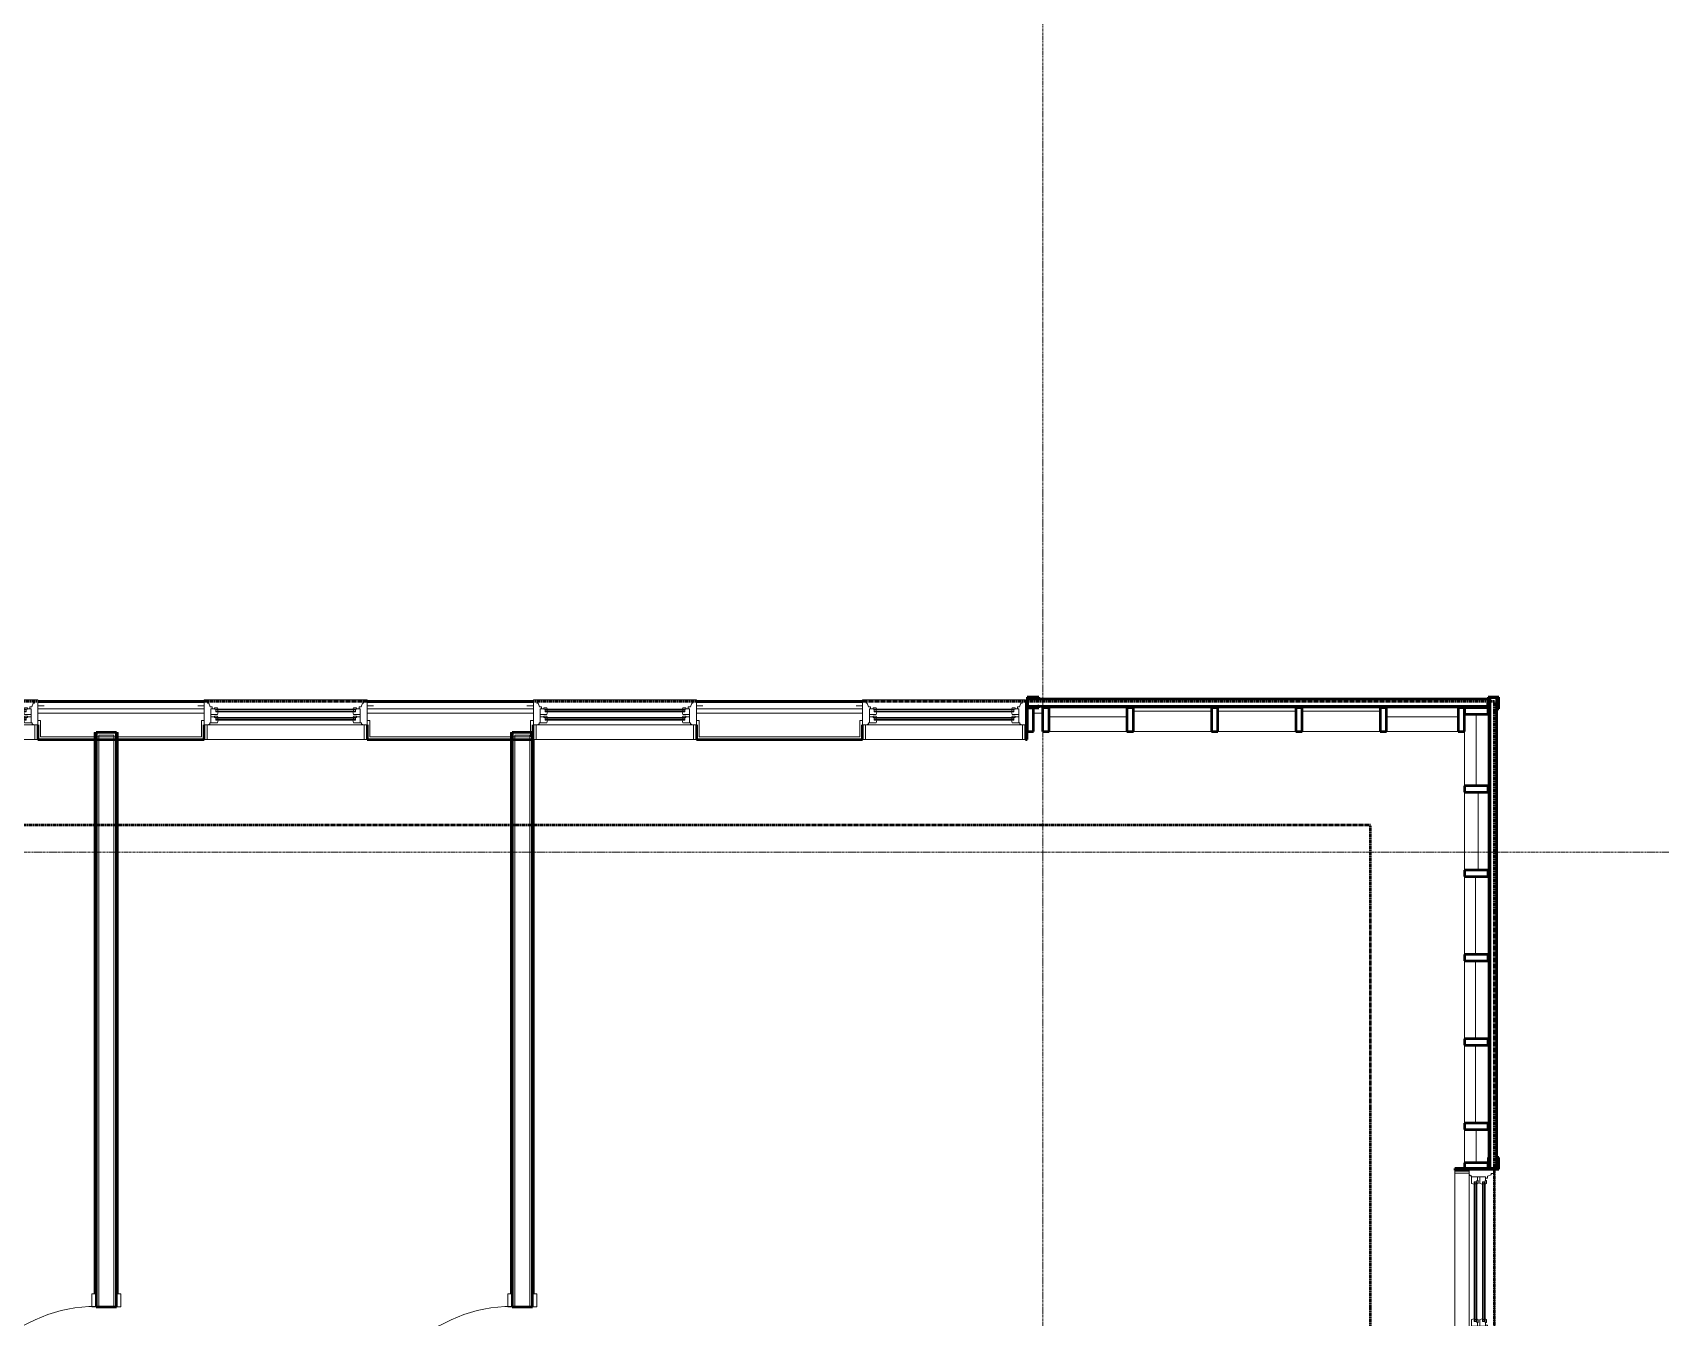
# Model space of a CAD drawing. Header units: inches. Extents: x -4235 to -464, y 9767 to 12347.
# Drawn here: x -2408.9 to -2029.2, y 10707.6 to 11007.5 of the extents above; entities that cross this region are included whole.
import ezdxf

# ---------------------------------------------------------------- set-up
doc = ezdxf.new("R2010")
doc.units = ezdxf.units.IN
doc.header["$MEASUREMENT"] = 0
doc.linetypes.add('Dash 1_16_', pattern=[0.125, 0.0625, -0.0625])
doc.linetypes.add('Grid Line 1_2_', pattern=[0.875, 0.5, -0.125, 0.125, -0.125])
for name, color, linetype, lineweight in [('0-1', 170, 'Continuous', 5), ('0-2', 10, 'Continuous', 9), ('A-DOOR-1', 7, 'Continuous', 9), ('A-DOOR-2', 130, 'Continuous', 20), ('A-DOOR-FRAM-1', 130, 'Continuous', 20), ('A-FLOR-4', 192, 'Continuous', 9), ('A-GLAZ-1', 151, 'Continuous', 9), ('A-GLAZ-2', 151, 'Continuous', 20), ('A-GLAZ-CWMG', 51, 'Continuous', 9), ('A-GLAZ-CWMG-1', 51, 'Continuous', 50), ('A-GLAZ-CWMG-2', 9, 'Continuous', 9), ('A-WALL', 113, 'Continuous', 13), ('A-WALL-1', 250, 'Continuous', 50), ('A-WALL-2', 50, 'Continuous', 13), ('A-WALL-3', 10, 'Continuous', 9), ('A-WALL-4', 254, 'Continuous', 9), ('A-WALL-5', 7, 'Continuous', 9), ('A-WALL-6', 113, 'Continuous', 9), ('A-WALL-7', 113, 'Continuous', 50), ('C-PROP-LINE-1', 91, 'Dash 1_16_', 50), ('S-GRID-1', 1, 'Grid Line 1_2_', 9)]:
    doc.layers.add(name, color=color, linetype=linetype, lineweight=lineweight)

# ---------------------------------------------------------------- blocks, each defined once
blk = doc.blocks.new('SWING - SINGLE - FLUSH - 2-10 x 6-8 - PRIVACY-3199405-BACKGROUND - 3RD FLOOR')
at = {"layer": 'A-DOOR-1'}
blk.add_arc((17, -2.37), 34.07, 180, 266.6343, dxfattribs=at)
at = {"layer": 'A-DOOR-2'}
for p, q in [((15, -2.37), (15, -36.38)), ((17, -2.37), (15, -2.37)), ((17, -2.37), (17, -36.38)), ((17, -36.38), (15, -36.38))]:
    blk.add_line(p, q, dxfattribs=at)
at = {"layer": 'A-DOOR-FRAM-1'}
for p, q in [((-20, 2.38), (-20, 3.38)), ((-20, 3.38), (-17, 3.38)), ((-17, 2.38), (-20, 2.38)), ((-17, 3.38), (-17, 2.38)), ((17, 2.38), (17, 3.38)), ((17, 3.38), (20, 3.38)), ((20, 2.38), (17, 2.38)), ((20, 3.38), (20, 2.38)), ((-20, -2.37), (-17, -2.37)), ((-20, -3.37), (-20, -2.37)), ((-17, -3.37), (-20, -3.37)), ((-17, -2.37), (-17, -3.37)), ((17, -2.37), (20, -2.37)), ((17, -3.37), (17, -2.37)), ((20, -3.37), (17, -3.37)), ((20, -2.37), (20, -3.37))]:
    blk.add_line(p, q, dxfattribs=at)
blk = doc.blocks.new('Basic Wall _ INT - W4BØF - _5_8 GYP - 2X4 WOOD_BATT_ - 5_8 GYP_ - ___-2694536-BACKGROUND - 3RD FLOOR')
at = {"layer": 'A-WALL-3'}
for p, q in [((-2394.47, 10844.14), (-2394.54, 10844.14)), ((-2394.33, 10844.14), (-2394.47, 10844.14)), ((-2394.47, 10844.14), (-2394.47, 10842.51)), ((-2394.26, 10844.14), (-2394.33, 10844.14)), ((-2394.12, 10844.14), (-2394.15, 10844.14)), ((-2394.12, 10842.51), (-2394.12, 10844.14)), ((-2394.12, 10710.13), (-2394.12, 10713.13))]:
    blk.add_line(p, q, dxfattribs=at)
at = {"layer": 'A-WALL-4'}
for p, q in [((-2394.54, 10844.14), (-2394.42, 10844.14)), ((-2394.54, 10844.14), (-2394.54, 10842.51)), ((-2394.47, 10842.51), (-2394.47, 10713.13)), ((-2394.42, 10844.14), (-2394.25, 10844.14)), ((-2394.25, 10844.14), (-2394.25, 10842.51)), ((-2394.25, 10844.14), (-2394.17, 10844.14)), ((-2394.25, 10844.14), (-2394.25, 10844.14)), ((-2394.17, 10844.14), (-2394.12, 10844.14)), ((-2394.12, 10713.13), (-2394.12, 10842.51))]:
    blk.add_line(p, q, dxfattribs=at)
at = {"layer": 'A-WALL-5'}
for p, q in [((-2394.54, 10842.51), (-2394.54, 10713.13)), ((-2394.25, 10842.51), (-2394.25, 10713.13))]:
    blk.add_line(p, q, dxfattribs=at)
blk = doc.blocks.new('Basic Wall _ INT - W4BØF - _5_8 GYP - 2X4 WOOD_BATT_ - 5_8 GYP_ - ___-2694535-BACKGROUND - 3RD FLOOR')
at = {"layer": 'A-WALL-3'}
for p, q in [((-2389.35, 10844.14), (-2389.37, 10844.14)), ((-2389.37, 10842.51), (-2389.37, 10844.14)), ((-2389.17, 10844.14), (-2389.23, 10844.14)), ((-2389.02, 10844.14), (-2389.17, 10844.14)), ((-2388.96, 10844.14), (-2389.02, 10844.14)), ((-2389.02, 10844.14), (-2389.02, 10842.51)), ((-2389.37, 10710.13), (-2389.37, 10713.13))]:
    blk.add_line(p, q, dxfattribs=at)
at = {"layer": 'A-WALL-4'}
for p, q in [((-2389.37, 10844.14), (-2389.33, 10844.14)), ((-2389.37, 10713.13), (-2389.37, 10842.51)), ((-2389.33, 10844.14), (-2389.26, 10844.14)), ((-2389.26, 10844.14), (-2389.25, 10844.14)), ((-2389.25, 10842.51), (-2389.25, 10844.14)), ((-2389.25, 10844.14), (-2389.17, 10844.14)), ((-2389.17, 10844.14), (-2388.96, 10844.14)), ((-2389.02, 10842.51), (-2389.02, 10713.13)), ((-2388.96, 10844.14), (-2388.96, 10842.51))]:
    blk.add_line(p, q, dxfattribs=at)
at = {"layer": 'A-WALL-5'}
for p, q in [((-2389.25, 10713.13), (-2389.25, 10842.51)), ((-2388.96, 10842.51), (-2388.96, 10713.13))]:
    blk.add_line(p, q, dxfattribs=at)
blk = doc.blocks.new('Basic Wall _ INT - W4BØF - _5_8 GYP - 2X4 WOOD_BATT_ - 5_8 GYP_ - ___-2694557-BACKGROUND - 3RD FLOOR')
at = {"layer": 'A-WALL-3'}
for p, q in [((-2292.3, 10844.14), (-2292.32, 10844.14)), ((-2292.32, 10842.52), (-2292.32, 10844.14)), ((-2292.32, 10710.13), (-2292.32, 10713.13)), ((-2292.32, 10673.13), (-2292.32, 10676.13)), ((-2292.32, 10643.62), (-2292.3, 10643.61)), ((-2292.18, 10643.56), (-2292.12, 10643.53)), ((-2292.12, 10643.53), (-2291.97, 10643.47)), ((-2291.97, 10643.47), (-2291.91, 10643.45))]:
    blk.add_line(p, q, dxfattribs=at)
at = {"layer": 'A-WALL-4'}
for p, q in [((-2292.32, 10844.14), (-2292.28, 10844.14)), ((-2292.32, 10713.13), (-2292.32, 10842.52)), ((-2292.28, 10844.14), (-2292.26, 10844.14)), ((-2292.26, 10844.14), (-2292.2, 10844.14)), ((-2292.2, 10842.52), (-2292.2, 10844.14)), ((-2292.2, 10844.14), (-2292.18, 10844.14)), ((-2291.97, 10842.51), (-2291.97, 10713.13)), ((-2292.32, 10643.62), (-2292.32, 10673.13)), ((-2291.97, 10673.13), (-2291.97, 10643.47))]:
    blk.add_line(p, q, dxfattribs=at)
at = {"layer": 'A-WALL-5'}
for p, q in [((-2292.2, 10713.13), (-2292.2, 10842.52)), ((-2291.91, 10842.51), (-2291.91, 10713.13)), ((-2292.2, 10643.57), (-2292.2, 10673.13)), ((-2291.91, 10673.13), (-2291.91, 10643.45))]:
    blk.add_line(p, q, dxfattribs=at)
at = {"layer": 'A-WALL-5', "flags": 128}
for points in [[(-2292.2, 10643.57), (-2292.2, 10643.57), (-2292.21, 10643.57), (-2292.22, 10643.58), (-2292.24, 10643.58), (-2292.26, 10643.59), (-2292.28, 10643.6)], [(-2291.91, 10643.45), (-2292.03, 10643.5), (-2292.12, 10643.53), (-2292.18, 10643.56), (-2292.2, 10643.57)]]:
    blk.add_lwpolyline(points, dxfattribs=at)
blk = doc.blocks.new('Basic Wall _ INT - W4BØF - _5_8 GYP - 2X4 WOOD_BATT_ - 5_8 GYP_ - ___-2694558-BACKGROUND - 3RD FLOOR')
at = {"layer": 'A-WALL-3'}
for p, q in [((-2297.42, 10844.14), (-2297.49, 10844.14)), ((-2297.28, 10844.14), (-2297.42, 10844.14)), ((-2297.42, 10844.14), (-2297.42, 10842.51)), ((-2297.21, 10844.14), (-2297.28, 10844.14)), ((-2297.07, 10844.14), (-2297.1, 10844.14)), ((-2297.07, 10842.51), (-2297.07, 10844.14)), ((-2297.07, 10710.13), (-2297.07, 10713.13)), ((-2297.42, 10673.13), (-2297.42, 10664.82)), ((-2297.07, 10664.82), (-2297.07, 10673.13)), ((-2297.42, 10664.68), (-2297.42, 10664.62)), ((-2297.42, 10664.62), (-2297.42, 10664.53)), ((-2297.42, 10664.53), (-2297.42, 10664.41)), ((-2297.49, 10645.76), (-2297.42, 10645.73)), ((-2297.42, 10645.73), (-2297.28, 10645.67)), ((-2297.28, 10645.67), (-2297.21, 10645.64)), ((-2297.1, 10645.59), (-2297.07, 10645.58))]:
    blk.add_line(p, q, dxfattribs=at)
at = {"layer": 'A-WALL-4'}
for p, q in [((-2297.49, 10844.14), (-2297.2, 10844.14)), ((-2297.49, 10844.14), (-2297.49, 10842.51)), ((-2297.42, 10842.51), (-2297.42, 10713.13)), ((-2297.2, 10844.14), (-2297.2, 10842.51)), ((-2297.2, 10844.14), (-2297.16, 10844.14)), ((-2297.16, 10844.14), (-2297.12, 10844.14)), ((-2297.12, 10844.14), (-2297.07, 10844.14)), ((-2297.07, 10713.13), (-2297.07, 10842.51)), ((-2297.49, 10673.13), (-2297.49, 10664.82)), ((-2297.2, 10673.13), (-2297.2, 10672.7)), ((-2297.2, 10672.68), (-2297.2, 10664.82)), ((-2297.49, 10664.68), (-2297.49, 10664.62)), ((-2297.49, 10664.62), (-2297.49, 10664.53)), ((-2297.49, 10664.53), (-2297.49, 10664.41)), ((-2297.42, 10664.41), (-2297.42, 10661.65)), ((-2297.07, 10645.58), (-2297.07, 10664.82)), ((-2297.42, 10661.63), (-2297.42, 10645.73))]:
    blk.add_line(p, q, dxfattribs=at)
at = {"layer": 'A-WALL-5'}
for p, q in [((-2297.49, 10842.51), (-2297.49, 10713.13)), ((-2297.2, 10842.51), (-2297.2, 10713.13)), ((-2297.49, 10664.41), (-2297.49, 10645.76)), ((-2297.2, 10664.82), (-2297.2, 10645.64))]:
    blk.add_line(p, q, dxfattribs=at)
at = {"layer": 'A-WALL-5', "flags": 128}
for points in [[(-2297.2, 10645.64), (-2297.22, 10645.64), (-2297.28, 10645.67), (-2297.37, 10645.71), (-2297.49, 10645.76)], [(-2297.12, 10645.6), (-2297.14, 10645.61), (-2297.16, 10645.62), (-2297.17, 10645.63), (-2297.19, 10645.63), (-2297.2, 10645.64), (-2297.2, 10645.64)]]:
    blk.add_lwpolyline(points, dxfattribs=at)
blk = doc.blocks.new('CTR - 1st Phase - Unit Layouts_rvt-2-BACKGROUND - 3RD FLOOR')
at = {"layer": 'A-WALL-1'}
for p, q in [((-2393.5, 10844.14), (-2394.12, 10844.14)), ((-2394.12, 10844.14), (-2394.12, 10710.13)), ((-2390, 10844.14), (-2393.5, 10844.14)), ((-2389.37, 10844.14), (-2390, 10844.14)), ((-2389.37, 10710.13), (-2389.37, 10844.14)), ((-2296.45, 10844.14), (-2297.07, 10844.14)), ((-2297.07, 10844.14), (-2297.07, 10710.13)), ((-2292.95, 10844.14), (-2296.45, 10844.14)), ((-2292.32, 10844.14), (-2292.95, 10844.14)), ((-2292.32, 10710.13), (-2292.32, 10844.14)), ((-2394.12, 10710.13), (-2389.37, 10710.13)), ((-2297.07, 10710.13), (-2292.32, 10710.13))]:
    blk.add_line(p, q, dxfattribs=at)
at = {"layer": 'A-WALL-2'}
for p, q in [((-2390, 10843.51), (-2393.5, 10843.51)), ((-2393.5, 10843.51), (-2393.5, 10710.13)), ((-2390, 10843.51), (-2390, 10710.13)), ((-2292.95, 10843.51), (-2296.45, 10843.51)), ((-2296.45, 10843.51), (-2296.45, 10710.13)), ((-2292.95, 10843.51), (-2292.95, 10710.13))]:
    blk.add_line(p, q, dxfattribs=at)
at = {"layer": 'A-WALL-3'}
for p, q in [((-2394.12, 10844.14), (-2389.37, 10844.14)), ((-2394.12, 10844.14), (-2394.12, 10842.51)), ((-2394.12, 10842.51), (-2394.12, 10713.13)), ((-2389.37, 10842.51), (-2389.37, 10844.14)), ((-2389.37, 10713.13), (-2389.37, 10842.51)), ((-2297.07, 10844.14), (-2292.32, 10844.14)), ((-2297.07, 10844.14), (-2297.07, 10842.51)), ((-2297.07, 10842.51), (-2297.07, 10713.13)), ((-2292.32, 10842.52), (-2292.32, 10844.14)), ((-2292.32, 10713.13), (-2292.32, 10842.52)), ((-2394.12, 10713.13), (-2394.12, 10710.13)), ((-2389.37, 10710.13), (-2389.37, 10713.13)), ((-2297.07, 10713.13), (-2297.07, 10710.13)), ((-2292.32, 10710.13), (-2292.32, 10713.13))]:
    blk.add_line(p, q, dxfattribs=at)
at = {"layer": 'A-WALL-4'}
for p, q in [((-2389.37, 10710.13), (-2394.12, 10710.13)), ((-2292.32, 10710.13), (-2297.07, 10710.13))]:
    blk.add_line(p, q, dxfattribs=at)
at = {"layer": '0-2'}
for name in ['Basic Wall _ INT - W4BØF - _5_8 GYP - 2X4 WOOD_BATT_ - 5_8 GYP_ - ___-2694536-BACKGROUND - 3RD FLOOR', 'Basic Wall _ INT - W4BØF - _5_8 GYP - 2X4 WOOD_BATT_ - 5_8 GYP_ - ___-2694535-BACKGROUND - 3RD FLOOR', 'Basic Wall _ INT - W4BØF - _5_8 GYP - 2X4 WOOD_BATT_ - 5_8 GYP_ - ___-2694558-BACKGROUND - 3RD FLOOR', 'Basic Wall _ INT - W4BØF - _5_8 GYP - 2X4 WOOD_BATT_ - 5_8 GYP_ - ___-2694557-BACKGROUND - 3RD FLOOR']:
    blk.add_blockref(name, (0, 0), dxfattribs=at)
for p, rotation in [((-2391.75, 10693.13), 269.9999999999462), ((-2294.7, 10693.13), 269.9999999999876)]:
    blk.add_blockref('SWING - SINGLE - FLUSH - 2-10 x 6-8 - PRIVACY-3199405-BACKGROUND - 3RD FLOOR', p, dxfattribs=dict(at, rotation=rotation))
blk = doc.blocks.new('Window-Double_Hung-Andersen-400_Series-Tilt_Wash - DOUBLE HUNG - COTTAGE - 3RD FLOOR-2888224-BACKGROUND - 3RD FLOOR')
at = {"layer": 'A-GLAZ-1'}
for p, q in [((-16.29, 2.5), (-15.7, 2.5)), ((-16.29, 2.12), (-15.7, 2.12)), ((-16.29, 0.56), (-15.7, 0.56)), ((-16.29, 0.19), (-15.7, 0.19)), ((-15.82, 2.5), (-15.82, 2.12)), ((-15.82, 0.56), (-15.82, 0.19)), ((-15.7, 2.63), (15.7, 2.63)), ((-15.7, 2.5), (15.7, 2.5)), ((-15.7, 2.12), (15.7, 2.12)), ((-15.7, 2), (15.7, 2)), ((-15.7, 0.69), (15.7, 0.69)), ((-15.7, 0.56), (15.7, 0.56)), ((-15.7, 0.19), (15.7, 0.19)), ((-15.7, 0.06), (15.7, 0.06)), ((16.29, 2.5), (15.7, 2.5)), ((16.29, 2.12), (15.7, 2.12)), ((16.29, 0.56), (15.7, 0.56)), ((16.29, 0.19), (15.7, 0.19)), ((15.82, 2.5), (15.82, 2.12)), ((15.82, 0.56), (15.82, 0.19)), ((-19.01, -3.94), (-19.01, -2.44)), ((-19.01, -2.44), (-18.95, -2.44)), ((18.95, -1.06), (-18.95, -1.06)), ((-18.95, -1.06), (-18.95, -4.44)), ((-18.32, -1.06), (-18.32, -4.44)), ((18.32, -1.06), (18.32, -4.44)), ((18.95, -4.44), (18.95, -1.06)), ((18.95, -2.44), (19.01, -2.44)), ((19.01, -2.44), (19.01, -3.94)), ((-18.95, -3.94), (-19.01, -3.94)), ((-18.95, -4.44), (18.95, -4.44)), ((19.01, -3.94), (18.95, -3.94))]:
    blk.add_line(p, q, dxfattribs=at)
at = {"layer": 'A-GLAZ-2'}
for p, q in [((19.01, 4.81), (-19.01, 4.81)), ((-19.01, 4.81), (-19.01, -1.06)), ((-18.2, 4.81), (-18.2, 4)), ((-18.2, 4), (-17.92, 4)), ((-17.92, 4), (-17.61, 3.19)), ((17.92, 4), (17.61, 3.19)), ((18.2, 4), (17.92, 4)), ((18.2, 4.81), (18.2, 4)), ((19.01, -1.06), (19.01, 4.81)), ((-19.01, 3.44), (-20.51, 3.44)), ((-17.61, 3.19), (-17.14, 3.19)), ((-17.42, 2.75), (-16.57, 2.75)), ((-17.42, 2.75), (-17.42, -0.56)), ((-17.42, 1.37), (-15.86, 1.37)), ((-17.42, 0.81), (-16.57, 0.81)), ((-17.14, 3.19), (-17.14, 2.75)), ((-15.86, 2.97), (-16.57, 2.97)), ((-16.57, 2.63), (-16.57, 2.97)), ((-15.7, 2.63), (-16.57, 2.63)), ((-15.86, 1.03), (-16.57, 1.03)), ((-16.57, 0.69), (-16.57, 1.03)), ((-15.7, 0.69), (-16.57, 0.69)), ((-16.29, 2.63), (-16.29, 2)), ((-15.7, 2), (-16.29, 2)), ((-16.29, 0.69), (-16.29, 0.06)), ((-15.7, 0.06), (-16.29, 0.06)), ((-15.86, 2.97), (-15.7, 2.63)), ((-15.86, 1.37), (-15.7, 2)), ((-15.86, 1.03), (-15.7, 0.69)), ((-15.86, -0.56), (-15.7, 0.06)), ((15.86, 2.97), (15.7, 2.63)), ((15.7, 2.63), (16.57, 2.63)), ((15.7, 2), (16.29, 2)), ((15.86, 1.37), (15.7, 2)), ((15.86, 1.03), (15.7, 0.69)), ((15.7, 0.69), (16.57, 0.69)), ((15.7, 0.06), (16.29, 0.06)), ((15.86, -0.56), (15.7, 0.06)), ((15.86, 2.97), (16.57, 2.97)), ((17.42, 1.37), (15.86, 1.37)), ((15.86, 1.03), (16.57, 1.03)), ((16.29, 2.63), (16.29, 2)), ((16.29, 0.69), (16.29, 0.06)), ((16.57, 2.63), (16.57, 2.97)), ((17.42, 2.75), (16.57, 2.75)), ((16.57, 0.69), (16.57, 1.03)), ((17.42, 0.81), (16.57, 0.81)), ((17.14, 3.19), (17.14, 2.75)), ((17.61, 3.19), (17.14, 3.19)), ((17.42, 2.75), (17.42, -0.56)), ((19.01, 3.44), (20.51, 3.44)), ((-19.01, -1.06), (19.01, -1.06)), ((-17.67, -0.78), (-18, -1.06)), ((-17.67, -0.78), (-17.67, -0.56)), ((-17.67, -0.56), (-15.86, -0.56)), ((17.67, -0.56), (15.86, -0.56)), ((17.67, -0.78), (17.67, -0.56)), ((17.67, -0.78), (18, -1.06))]:
    blk.add_line(p, q, dxfattribs=at)
blk = doc.blocks.new('Rectangular Mullion - Stud - Vertical-2193585-BACKGROUND - 3RD FLOOR')
at = {"layer": 'A-GLAZ-CWMG-1'}
for p, q in [((-1.5, -2.75), (-1.5, 2.75)), ((-1.5, 2.75), (0, 2.75)), ((0, 2.75), (0, -2.75)), ((0, -2.75), (-1.5, -2.75))]:
    blk.add_line(p, q, dxfattribs=at)
blk = doc.blocks.new('Rectangular Mullion - Stud - Vertical-2193592-BACKGROUND - 3RD FLOOR')
at = {"layer": 'A-GLAZ-CWMG-1'}
for p, q in [((0, 2.75), (-1.5, 2.75)), ((-1.5, 2.75), (-1.5, -2.75)), ((0, -2.75), (0, 2.75)), ((-1.5, -2.75), (0, -2.75))]:
    blk.add_line(p, q, dxfattribs=at)
blk = doc.blocks.new('Rectangular Mullion - Stud - Base_Head-1740475-BACKGROUND - 3RD FLOOR')
at = {"layer": 'A-GLAZ-CWMG-2'}
h = blk.add_hatch(dxfattribs=at)
h.set_pattern_fill('FP_22', color=256, style=0, pattern_type=2)
h.set_pattern_definition([(270, (-2072.361, 12062.38), (8, 5e-16), [])])
h.paths.add_polyline_path([(-2075.11, 12054.04), (-2069.61, 12054.04), (-2069.61, 12072.22), (-2075.11, 12072.22)], flags=0)
at = {"layer": 'A-GLAZ-CWMG'}
for p, q in [((-2075.11, 12054.04), (-2075.11, 12072.22)), ((-2069.61, 12072.22), (-2069.61, 12054.04))]:
    blk.add_line(p, q, dxfattribs=at)
blk = doc.blocks.new('Rectangular Mullion - Stud - Vertical-2193584-BACKGROUND - 3RD FLOOR')
at = {"layer": 'A-GLAZ-CWMG-1'}
for p, q in [((0, -2.75), (0, 2.75)), ((0, 2.75), (1.5, 2.75)), ((1.5, 2.75), (1.5, -2.75)), ((1.5, -2.75), (0, -2.75))]:
    blk.add_line(p, q, dxfattribs=at)
blk = doc.blocks.new('Rectangular Mullion - Stud - Base_Head-1773364-BACKGROUND - 3RD FLOOR')
at = {"layer": 'A-GLAZ-CWMG-2'}
h = blk.add_hatch(dxfattribs=at)
h.set_pattern_fill('FP_20', color=256, style=0, pattern_type=2)
h.set_pattern_definition([(90, (-3856.286, 12058.411), (-8, 5e-16), [])])
h.paths.add_polyline_path([(-3853.54, 12048.57), (-3853.54, 12066.75), (-3859.04, 12066.75), (-3859.04, 12048.57)], flags=0)
at = {"layer": 'A-GLAZ-CWMG'}
for p, q in [((-3859.04, 12048.57), (-3859.04, 12066.75)), ((-3853.54, 12066.75), (-3853.54, 12048.57))]:
    blk.add_line(p, q, dxfattribs=at)
blk = doc.blocks.new('Rectangular Mullion - Stud - Base_Head-V412-BACKGROUND - 3RD FLOOR')
at = {"layer": 'A-GLAZ-CWMG-2'}
h = blk.add_hatch(dxfattribs=at)
h.set_pattern_fill('FP_35', color=256, style=0, pattern_type=2)
h.set_pattern_definition([(270, (-2072.174, 10840.048), (8, 5e-16), [])])
h.paths.add_polyline_path([(-2070.75, 10831.71), (-2069.42, 10831.71), (-2069.42, 10848.39), (-2074.92, 10848.39), (-2074.92, 10831.71)], flags=0)
at = {"layer": 'A-GLAZ-CWMG'}
for p, q in [((-2069.42, 10848.39), (-2069.42, 10831.71)), ((-2074.92, 10831.71), (-2074.92, 10844.39))]:
    blk.add_line(p, q, dxfattribs=at)
blk = doc.blocks.new('Rectangular Mullion - Stud - Vertical-2193583-BACKGROUND - 3RD FLOOR')
at = {"layer": 'A-GLAZ-CWMG-1'}
for p, q in [((0, -2.75), (0, 2.75)), ((0, 2.75), (1.5, 2.75)), ((1.5, 2.75), (1.5, -2.75)), ((1.5, -2.75), (0, -2.75))]:
    blk.add_line(p, q, dxfattribs=at)
blk = doc.blocks.new('Rectangular Mullion - Profile_Polycarbonate_Upper and left-2704980-BACKGROUND - 3RD FLOOR')
at = {"layer": 'A-GLAZ-CWMG-1'}
for p, q in [((-2.75, 1.29), (0, 1.29)), ((-2.75, 0.79), (-2.75, 1.29)), ((-2.5, 0.79), (-2.75, 0.79)), ((-0.06, 1.22), (-2.69, 1.22)), ((-2.69, 1.22), (-2.69, 0.85)), ((-2.69, 0.85), (-2.5, 0.85)), ((-2.5, 0.85), (-2.5, 0.79)), ((-0.06, -1.15), (-0.06, 1.22)), ((0, 1.29), (0, -1.21)), ((-2.75, -1.21), (-2.75, -0.79)), ((-2.75, -0.79), (-2.5, -0.79)), ((0, -1.21), (-2.75, -1.21)), ((-2.5, -0.85), (-2.69, -0.85)), ((-2.69, -0.85), (-2.69, -1.15)), ((-2.69, -1.15), (-0.06, -1.15)), ((-2.5, -0.79), (-2.5, -0.85))]:
    blk.add_line(p, q, dxfattribs=at)
blk = doc.blocks.new('Rectangular Mullion - Profile_Polycarbonate_right-2704981-BACKGROUND - 3RD FLOOR')
at = {"layer": 'A-GLAZ-CWMG-1'}
for p, q in [((0, 1.29), (-2.75, 1.29)), ((-2.75, 1.29), (-2.75, 0.79)), ((-2.75, 0.79), (-2.5, 0.79)), ((-2.69, 0.85), (-2.69, 1.22)), ((-2.69, 1.22), (-0.06, 1.22)), ((-2.5, 0.85), (-2.69, 0.85)), ((-2.5, 0.79), (-2.5, 0.85)), ((-0.06, 1.22), (-0.06, -1.15)), ((0, -1.21), (0, 1.29)), ((-2.5, -0.79), (-2.75, -0.79)), ((-2.75, -0.79), (-2.75, -1.21)), ((-2.75, -1.21), (0, -1.21)), ((-2.69, -1.15), (-2.69, -0.85)), ((-2.69, -0.85), (-2.5, -0.85)), ((-0.06, -1.15), (-2.69, -1.15)), ((-2.5, -0.85), (-2.5, -0.79))]:
    blk.add_line(p, q, dxfattribs=at)
blk = doc.blocks.new('Rectangular Mullion - Stud - Vertical-2193578-BACKGROUND - 3RD FLOOR')
at = {"layer": 'A-GLAZ-CWMG-1'}
for p, q in [((-1.5, 2.75), (0, 2.75)), ((-1.5, -2.75), (-1.5, 2.75)), ((0, 2.75), (0, -2.75)), ((0, -2.75), (-1.5, -2.75))]:
    blk.add_line(p, q, dxfattribs=at)
blk = doc.blocks.new('Rectangular Mullion - Stud - Vertical-1994785-BACKGROUND - 3RD FLOOR')
at = {"layer": 'A-GLAZ-CWMG-1'}
for p, q in [((-1.5, 2.75), (-1.5, -2.75)), ((0, 2.75), (-1.5, 2.75)), ((0, -2.75), (0, 2.75)), ((-1.5, -2.75), (0, -2.75))]:
    blk.add_line(p, q, dxfattribs=at)
blk = doc.blocks.new('Rectangular Mullion - Stud - Base_Head-1994783-BACKGROUND - 3RD FLOOR')
at = {"layer": 'A-GLAZ-CWMG-2'}
h = blk.add_hatch(dxfattribs=at)
h.set_pattern_fill('FP_33', color=256, style=0, pattern_type=2)
h.set_pattern_definition([(90, (-2072.174, 10075.766), (-8, 5e-16), [])])
h.paths.add_polyline_path([(-2069.42, 10065.92), (-2069.42, 10084.11), (-2074.92, 10084.11), (-2074.92, 10065.92), (-2070.75, 10065.92)], flags=0)
at = {"layer": 'A-GLAZ-CWMG'}
for p, q in [((-2074.92, 10084.11), (-2074.92, 10065.92)), ((-2069.42, 10065.92), (-2069.42, 10084.11))]:
    blk.add_line(p, q, dxfattribs=at)
blk = doc.blocks.new('Rectangular Mullion - Stud - Base_Head-1741132-BACKGROUND - 3RD FLOOR')
at = {"layer": 'A-GLAZ-CWMG-2'}
h = blk.add_hatch(dxfattribs=at)
h.set_pattern_fill('FP_17', color=256, style=0, pattern_type=2)
h.set_pattern_definition([(180, (-3829.448, 12113.089), (-1e-15, -8), [])])
h.paths.add_polyline_path([(-3837.79, 12110.34), (-3819.61, 12110.34), (-3819.61, 12115.84), (-3837.79, 12115.84), (-3837.79, 12115.6)], flags=0)
at = {"layer": 'A-GLAZ-CWMG'}
for p, q in [((-3819.61, 12115.84), (-3837.79, 12115.84)), ((-3837.79, 12110.34), (-3819.61, 12110.34))]:
    blk.add_line(p, q, dxfattribs=at)
blk = doc.blocks.new('Rectangular Mullion - Stud - Vertical-2193575-BACKGROUND - 3RD FLOOR')
at = {"layer": 'A-GLAZ-CWMG-1'}
for p, q in [((0, 2.75), (1.5, 2.75)), ((0, -2.75), (0, 2.75)), ((1.5, 2.75), (1.5, -2.75)), ((1.5, -2.75), (0, -2.75))]:
    blk.add_line(p, q, dxfattribs=at)
blk = doc.blocks.new('Rectangular Mullion - Stud - Base_Head-1769174-BACKGROUND - 3RD FLOOR')
at = {"layer": 'A-GLAZ-CWMG-2'}
h = blk.add_hatch(dxfattribs=at)
h.set_pattern_fill('FP_16', color=256, style=0, pattern_type=2)
h.set_pattern_definition([(90, (-3406.924, 11077.751), (-8, 5e-16), [])])
h.paths.add_polyline_path([(-3409.67, 11067.91), (-3404.17, 11067.91), (-3404.17, 11086.09), (-3409.67, 11086.09)], flags=0)
at = {"layer": 'A-GLAZ-CWMG'}
for p, q in [((-3409.67, 11086.09), (-3409.67, 11067.91)), ((-3404.17, 11067.91), (-3404.17, 11086.09))]:
    blk.add_line(p, q, dxfattribs=at)
blk = doc.blocks.new('Rectangular Mullion - Stud - Vertical-2193576-BACKGROUND - 3RD FLOOR')
at = {"layer": 'A-GLAZ-CWMG-1'}
for p, q in [((0, 2.75), (1.5, 2.75)), ((0, -2.75), (0, 2.75)), ((1.5, 2.75), (1.5, -2.75)), ((1.5, -2.75), (0, -2.75))]:
    blk.add_line(p, q, dxfattribs=at)
blk = doc.blocks.new('Rectangular Mullion - Profile_Polycarbonate_right-2704915-BACKGROUND - 3RD FLOOR')
at = {"layer": 'A-GLAZ-CWMG-1'}
for p, q in [((0, 1.21), (-2.75, 1.21)), ((-2.75, 1.21), (-2.75, 0.79)), ((-2.75, 0.79), (-2.5, 0.79)), ((-2.69, 0.85), (-2.69, 1.15)), ((-2.69, 1.15), (-0.06, 1.15)), ((-2.5, 0.85), (-2.69, 0.85)), ((-2.5, 0.79), (-2.5, 0.85)), ((-0.06, 1.15), (-0.06, -1.22)), ((0, -1.29), (0, 1.21)), ((-2.5, -0.79), (-2.75, -0.79)), ((-2.75, -0.79), (-2.75, -1.29)), ((-2.75, -1.29), (0, -1.29)), ((-2.69, -1.22), (-2.69, -0.85)), ((-2.69, -0.85), (-2.5, -0.85)), ((-0.06, -1.22), (-2.69, -1.22)), ((-2.5, -0.85), (-2.5, -0.79))]:
    blk.add_line(p, q, dxfattribs=at)
blk = doc.blocks.new('Rectangular Mullion - Stud - Base_Head-1997771-BACKGROUND - 3RD FLOOR')
at = {"layer": 'A-GLAZ-CWMG-2'}
h = blk.add_hatch(dxfattribs=at)
h.set_pattern_fill('FP_36', color=256, style=0, pattern_type=2)
h.set_pattern_definition([(270, (-2072.174, 10746.83), (8, 5e-16), [])])
h.paths.add_polyline_path([(-2069.42, 10743.69), (-2069.42, 10751.47), (-2074.92, 10751.47), (-2074.92, 10743.69), (-2070.75, 10743.69)], flags=0)
at = {"layer": 'A-GLAZ-CWMG'}
for p, q in [((-2074.92, 10743.69), (-2074.92, 10751.47)), ((-2069.42, 10751.47), (-2069.42, 10744.94))]:
    blk.add_line(p, q, dxfattribs=at)
blk = doc.blocks.new('Rectangular Mullion - Stud - Base_Head-V411-BACKGROUND - 3RD FLOOR')
at = {"layer": 'A-GLAZ-CWMG-2'}
h = blk.add_hatch(dxfattribs=at)
h.set_pattern_fill('FP_34', color=256, style=0, pattern_type=2)
h.set_pattern_definition([(90, (-2072.174, 9997.031), (-8, 5e-16), [])])
h.paths.add_polyline_path([(-2074.92, 9988.69), (-2069.42, 9988.69), (-2069.42, 10005.37), (-2074.92, 10005.37)], flags=0)
at = {"layer": 'A-GLAZ-CWMG'}
for p, q in [((-2074.92, 10005.37), (-2074.92, 9988.69)), ((-2069.42, 9988.69), (-2069.42, 10005.37))]:
    blk.add_line(p, q, dxfattribs=at)
blk = doc.blocks.new('Window-Double_Hung-Andersen-400_Series-Tilt_Wash - DOUBLE HUNG - COTTAGE - 3RD FLOOR-2889195-BACKGROUND - 3RD FLOOR')
at = {"layer": 'A-GLAZ-1'}
for p, q in [((-19.01, 2.62), (-19.01, 4.12)), ((-19.01, 4.12), (-18.95, 4.12)), ((-18.95, 4.63), (18.95, 4.63)), ((-18.95, 1.25), (-18.95, 4.63)), ((-18.32, 1.25), (-18.32, 4.63)), ((18.32, 1.25), (18.32, 4.63)), ((18.95, 4.63), (18.95, 1.25)), ((18.95, 4.12), (19.01, 4.12)), ((19.01, 4.12), (19.01, 2.62)), ((-18.95, 2.62), (-19.01, 2.62)), ((18.95, 1.25), (-18.95, 1.25)), ((-16.29, 0), (-15.7, 0)), ((-15.82, -0.38), (-15.82, 0)), ((-15.7, 0.12), (15.7, 0.12)), ((16.29, 0), (15.7, 0)), ((15.82, -0.38), (15.82, 0)), ((19.01, 2.62), (18.95, 2.62)), ((-16.29, -0.38), (-15.7, -0.38)), ((-16.29, -1.94), (-15.7, -1.94)), ((-16.29, -2.31), (-15.7, -2.31)), ((-15.82, -2.31), (-15.82, -1.94)), ((-15.7, 0), (15.7, 0)), ((-15.7, -0.38), (15.7, -0.38)), ((-15.7, -0.5), (15.7, -0.5)), ((-15.7, -1.81), (15.7, -1.81)), ((-15.7, -1.94), (15.7, -1.94)), ((-15.7, -2.31), (15.7, -2.31)), ((-15.7, -2.44), (15.7, -2.44)), ((16.29, -0.38), (15.7, -0.38)), ((16.29, -1.94), (15.7, -1.94)), ((16.29, -2.31), (15.7, -2.31)), ((15.82, -2.31), (15.82, -1.94))]:
    blk.add_line(p, q, dxfattribs=at)
at = {"layer": 'A-GLAZ-2'}
for p, q in [((-19.01, 1.25), (19.01, 1.25)), ((-19.01, -4.62), (-19.01, 1.25)), ((-17.67, 0.97), (-18, 1.25)), ((-17.67, 0.97), (-17.67, 0.75)), ((-17.67, 0.75), (-15.86, 0.75)), ((-17.42, -2.56), (-17.42, 0.75)), ((-16.29, -0.5), (-16.29, 0.12)), ((-15.7, 0.12), (-16.29, 0.12)), ((-15.86, 0.75), (-15.7, 0.12)), ((15.86, 0.75), (15.7, 0.12)), ((15.7, 0.12), (16.29, 0.12)), ((17.67, 0.75), (15.86, 0.75)), ((16.29, -0.5), (16.29, 0.12)), ((17.42, -2.56), (17.42, 0.75)), ((17.67, 0.97), (18, 1.25)), ((17.67, 0.97), (17.67, 0.75)), ((19.01, 1.25), (19.01, -4.62)), ((-19.01, -3.25), (-20.51, -3.25)), ((-17.92, -3.81), (-17.61, -3)), ((-17.61, -3), (-17.14, -3)), ((-17.42, -0.62), (-16.57, -0.62)), ((-17.42, -1.19), (-15.86, -1.19)), ((-17.42, -2.56), (-16.57, -2.56)), ((-17.14, -3), (-17.14, -2.56)), ((-16.57, -0.5), (-16.57, -0.84)), ((-15.7, -0.5), (-16.57, -0.5)), ((-15.86, -0.84), (-16.57, -0.84)), ((-16.57, -2.44), (-16.57, -2.78)), ((-15.7, -2.44), (-16.57, -2.44)), ((-15.86, -2.78), (-16.57, -2.78)), ((-16.29, -2.44), (-16.29, -1.81)), ((-15.7, -1.81), (-16.29, -1.81)), ((-15.86, -0.84), (-15.7, -0.5)), ((-15.86, -1.19), (-15.7, -1.81)), ((-15.86, -2.78), (-15.7, -2.44)), ((15.86, -0.84), (15.7, -0.5)), ((15.7, -0.5), (16.57, -0.5)), ((15.86, -1.19), (15.7, -1.81)), ((15.7, -1.81), (16.29, -1.81)), ((15.86, -2.78), (15.7, -2.44)), ((15.7, -2.44), (16.57, -2.44)), ((15.86, -0.84), (16.57, -0.84)), ((17.42, -1.19), (15.86, -1.19)), ((15.86, -2.78), (16.57, -2.78)), ((16.29, -2.44), (16.29, -1.81)), ((16.57, -0.5), (16.57, -0.84)), ((17.42, -0.62), (16.57, -0.62)), ((16.57, -2.44), (16.57, -2.78)), ((17.42, -2.56), (16.57, -2.56)), ((17.14, -3), (17.14, -2.56)), ((17.61, -3), (17.14, -3)), ((17.92, -3.81), (17.61, -3)), ((19.01, -3.25), (20.51, -3.25)), ((19.01, -4.62), (-19.01, -4.62)), ((-18.2, -3.81), (-17.92, -3.81)), ((-18.2, -4.62), (-18.2, -3.81)), ((18.2, -3.81), (17.92, -3.81)), ((18.2, -4.62), (18.2, -3.81))]:
    blk.add_line(p, q, dxfattribs=at)
blk = doc.blocks.new('Window-Double_Hung-Andersen-400_Series-Tilt_Wash - DOUBLE HUNG - COTTAGE - 3RD FLOOR-2888547-BACKGROUND - 3RD FLOOR')
at = {"layer": 'A-GLAZ-1'}
for p, q in [((-19.01, 2.44), (-19.01, 3.94)), ((-19.01, 3.94), (-18.95, 3.94)), ((-18.95, 4.44), (18.95, 4.44)), ((-18.95, 1.06), (-18.95, 4.44)), ((-18.32, 1.06), (-18.32, 4.44)), ((18.32, 1.06), (18.32, 4.44)), ((18.95, 4.44), (18.95, 1.06)), ((18.95, 3.94), (19.01, 3.94)), ((19.01, 3.94), (19.01, 2.44)), ((-18.95, 2.44), (-19.01, 2.44)), ((18.95, 1.06), (-18.95, 1.06)), ((19.01, 2.44), (18.95, 2.44)), ((-16.29, -0.19), (-15.7, -0.19)), ((-16.29, -0.56), (-15.7, -0.56)), ((-16.29, -2.13), (-15.7, -2.13)), ((-16.29, -2.5), (-15.7, -2.5)), ((-15.82, -0.56), (-15.82, -0.19)), ((-15.82, -2.5), (-15.82, -2.13)), ((-15.7, -0.06), (15.7, -0.06)), ((-15.7, -0.19), (15.7, -0.19)), ((-15.7, -0.56), (15.7, -0.56)), ((-15.7, -0.69), (15.7, -0.69)), ((-15.7, -2), (15.7, -2)), ((-15.7, -2.13), (15.7, -2.13)), ((-15.7, -2.5), (15.7, -2.5)), ((-15.7, -2.63), (15.7, -2.63)), ((16.29, -0.19), (15.7, -0.19)), ((16.29, -0.56), (15.7, -0.56)), ((16.29, -2.13), (15.7, -2.13)), ((16.29, -2.5), (15.7, -2.5)), ((15.82, -0.56), (15.82, -0.19)), ((15.82, -2.5), (15.82, -2.13))]:
    blk.add_line(p, q, dxfattribs=at)
at = {"layer": 'A-GLAZ-2'}
for p, q in [((-19.01, 1.06), (19.01, 1.06)), ((-19.01, -4.81), (-19.01, 1.06)), ((-17.67, 0.78), (-18, 1.06)), ((-17.67, 0.78), (-17.67, 0.56)), ((-17.67, 0.56), (-15.86, 0.56)), ((-17.42, -2.75), (-17.42, 0.56)), ((-15.86, 0.56), (-15.7, -0.06)), ((15.86, 0.56), (15.7, -0.06)), ((17.67, 0.56), (15.86, 0.56)), ((17.42, -2.75), (17.42, 0.56)), ((17.67, 0.78), (18, 1.06)), ((17.67, 0.78), (17.67, 0.56)), ((19.01, 1.06), (19.01, -4.81)), ((-19.01, -3.44), (-20.51, -3.44)), ((-17.92, -4), (-17.61, -3.19)), ((-17.61, -3.19), (-17.14, -3.19)), ((-17.42, -0.81), (-16.57, -0.81)), ((-17.42, -1.37), (-15.86, -1.37)), ((-17.42, -2.75), (-16.57, -2.75)), ((-17.14, -3.19), (-17.14, -2.75)), ((-16.57, -0.69), (-16.57, -1.03)), ((-15.7, -0.69), (-16.57, -0.69)), ((-15.86, -1.03), (-16.57, -1.03)), ((-16.57, -2.63), (-16.57, -2.97)), ((-15.7, -2.63), (-16.57, -2.63)), ((-15.86, -2.97), (-16.57, -2.97)), ((-16.29, -0.69), (-16.29, -0.06)), ((-15.7, -0.06), (-16.29, -0.06)), ((-16.29, -2.63), (-16.29, -2)), ((-15.7, -2), (-16.29, -2)), ((-15.86, -1.03), (-15.7, -0.69)), ((-15.86, -1.37), (-15.7, -2)), ((-15.86, -2.97), (-15.7, -2.63)), ((15.7, -0.06), (16.29, -0.06)), ((15.86, -1.03), (15.7, -0.69)), ((15.7, -0.69), (16.57, -0.69)), ((15.86, -1.37), (15.7, -2)), ((15.7, -2), (16.29, -2)), ((15.86, -2.97), (15.7, -2.63)), ((15.7, -2.63), (16.57, -2.63)), ((15.86, -1.03), (16.57, -1.03)), ((17.42, -1.37), (15.86, -1.37)), ((15.86, -2.97), (16.57, -2.97)), ((16.29, -0.69), (16.29, -0.06)), ((16.29, -2.63), (16.29, -2)), ((16.57, -0.69), (16.57, -1.03)), ((17.42, -0.81), (16.57, -0.81)), ((16.57, -2.63), (16.57, -2.97)), ((17.42, -2.75), (16.57, -2.75)), ((17.14, -3.19), (17.14, -2.75)), ((17.61, -3.19), (17.14, -3.19)), ((17.92, -4), (17.61, -3.19)), ((19.01, -3.44), (20.51, -3.44)), ((19.01, -4.81), (-19.01, -4.81)), ((-18.2, -4), (-17.92, -4)), ((-18.2, -4.81), (-18.2, -4)), ((18.2, -4), (17.92, -4)), ((18.2, -4.81), (18.2, -4))]:
    blk.add_line(p, q, dxfattribs=at)
blk = doc.blocks.new('Family - ___-2835860-BACKGROUND - 3RD FLOOR')
at = {"layer": 'C-PROP-LINE-1'}
for p, q in [((-2067.92, 10851.39), (-3401.42, 10851.39)), ((-2067.92, 9980.19), (-2067.92, 10851.39))]:
    blk.add_line(p, q, dxfattribs=at)
blk = doc.blocks.new('Family - ___-2835903-BACKGROUND - 3RD FLOOR')
at = {"layer": 'C-PROP-LINE-1'}
for p, q in [((-2096.82, 10822.49), (-3400.92, 10822.49)), ((-2096.82, 10009.09), (-2096.82, 10822.49))]:
    blk.add_line(p, q, dxfattribs=at)
blk = doc.blocks.new('Family - ___-2835932-BACKGROUND - 3RD FLOOR')
at = {"layer": 'C-PROP-LINE-1'}
for p, q in [((-2067.92, 10851.39), (-3401.42, 10851.39)), ((-2067.92, 9980.19), (-2067.92, 10851.39))]:
    blk.add_line(p, q, dxfattribs=at)

msp = doc.modelspace()

# ---------------------------------------------------------------- linework, layer by layer
at = {"layer": 'A-FLOR-4'}
for p, q in [((-2176.94, 10848.64), (-2177.31, 10848.64)), ((-2173.34, 10848.64), (-2175.44, 10848.64)), ((-2071.05, 10742), (-2071.05, 10742.19))]:
    msp.add_line(p, q, dxfattribs=at)
at = {"layer": 'A-WALL'}
for p, q in [((-2368.94, 10851.14), (-2407.71, 10851.14)), ((-2368.94, 10849.64), (-2407.71, 10849.64)), ((-2292.14, 10851.14), (-2330.91, 10851.14)), ((-2292.14, 10849.64), (-2330.91, 10849.64)), ((-2215.34, 10851.14), (-2254.11, 10851.14)), ((-2215.34, 10849.64), (-2254.11, 10849.64)), ((-2176.94, 10851.14), (-2177.31, 10851.14)), ((-2368.94, 10848.64), (-2407.71, 10848.64)), ((-2407.09, 10846.95), (-2407.71, 10846.95)), ((-2407.09, 10846.95), (-2407.09, 10843.14)), ((-2369.56, 10843.14), (-2369.56, 10846.95)), ((-2368.94, 10846.95), (-2369.56, 10846.95)), ((-2292.14, 10848.64), (-2330.91, 10848.64)), ((-2330.29, 10846.95), (-2330.91, 10846.95)), ((-2330.29, 10846.95), (-2330.29, 10843.14)), ((-2292.76, 10843.14), (-2292.76, 10846.95)), ((-2292.14, 10846.95), (-2292.76, 10846.95)), ((-2215.34, 10848.64), (-2254.11, 10848.64)), ((-2253.49, 10846.95), (-2254.11, 10846.95)), ((-2253.49, 10846.95), (-2253.49, 10843.14)), ((-2215.96, 10843.14), (-2215.96, 10846.95)), ((-2215.34, 10846.95), (-2215.96, 10846.95)), ((-2407.09, 10843.14), (-2369.56, 10843.14)), ((-2330.29, 10843.14), (-2292.76, 10843.14)), ((-2253.49, 10843.14), (-2215.96, 10843.14)), ((-2068.17, 10742), (-2068.17, 10742.38))]:
    msp.add_line(p, q, dxfattribs=at)
at = {"layer": 'A-WALL-6'}
for p, q in [((-2407.71, 10842.51), (-2407.77, 10842.51)), ((-2368.87, 10842.51), (-2368.94, 10842.51)), ((-2330.91, 10842.51), (-2330.97, 10842.51)), ((-2292.07, 10842.51), (-2292.14, 10842.51)), ((-2254.11, 10842.51), (-2254.17, 10842.51)), ((-2215.27, 10842.51), (-2215.34, 10842.51)), ((-2177.31, 10842.51), (-2177.37, 10842.51)), ((-2077.17, 10741.94), (-2077.17, 10742))]:
    msp.add_line(p, q, dxfattribs=at)
at = {"layer": 'A-WALL-7'}
for p, q in [((-2368.94, 10851.39), (-2407.71, 10851.39)), ((-2292.14, 10851.39), (-2330.91, 10851.39)), ((-2215.34, 10851.39), (-2254.11, 10851.39)), ((-2176.94, 10851.39), (-2177.31, 10851.39)), ((-2176.94, 10842.51), (-2176.94, 10851.39)), ((-2069.49, 10851.89), (-2176.87, 10851.89)), ((-2176.87, 10851.89), (-2176.87, 10850.31)), ((-2176.87, 10850.31), (-2069.49, 10850.31)), ((-2069.49, 10850.31), (-2069.49, 10851.89)), ((-2067.42, 10852.33), (-2069, 10852.33)), ((-2069, 10852.33), (-2069, 10742.25)), ((-2067.42, 10742.25), (-2067.42, 10852.33)), ((-2407.71, 10845.89), (-2407.71, 10842.51)), ((-2368.94, 10842.51), (-2368.94, 10845.89)), ((-2330.91, 10845.89), (-2330.91, 10842.51)), ((-2292.14, 10842.51), (-2292.14, 10845.89)), ((-2254.11, 10845.89), (-2254.11, 10842.51)), ((-2215.34, 10842.51), (-2215.34, 10845.89)), ((-2177.31, 10845.89), (-2177.31, 10842.51)), ((-2407.71, 10842.51), (-2368.94, 10842.51)), ((-2330.91, 10842.51), (-2292.14, 10842.51)), ((-2254.11, 10842.51), (-2215.34, 10842.51)), ((-2177.31, 10842.51), (-2176.94, 10842.51)), ((-2077.17, 10742.38), (-2077.17, 10742)), ((-2067.92, 10742.38), (-2077.17, 10742.38)), ((-2077.17, 10742), (-2073.8, 10742)), ((-2069, 10742.25), (-2067.42, 10742.25)), ((-2067.92, 10742), (-2067.92, 10742.38))]:
    msp.add_line(p, q, dxfattribs=at)
at = {"layer": 'S-GRID-1'}
for p, q in [((-2173.32, 9836.18), (-2173.32, 12297.93)), ((-464.45, 10816.19), (-4185.7, 10816.19))]:
    msp.add_line(p, q, dxfattribs=at)

# ---------------------------------------------------------------- block references
at = {"layer": '0-1'}
msp.add_blockref('CTR - 1st Phase - Unit Layouts_rvt-2-BACKGROUND - 3RD FLOOR', (0, 0), dxfattribs=at)
at = {"layer": 'A-GLAZ-1'}
for p in [(-2426.72, 10846.95), (-2349.92, 10846.95), (-2196.32, 10846.95)]:
    msp.add_blockref('Window-Double_Hung-Andersen-400_Series-Tilt_Wash - DOUBLE HUNG - COTTAGE - 3RD FLOOR-2888224-BACKGROUND - 3RD FLOOR', p, dxfattribs=at)
for name, p, rotation in [('Window-Double_Hung-Andersen-400_Series-Tilt_Wash - DOUBLE HUNG - COTTAGE - 3RD FLOOR-2888547-BACKGROUND - 3RD FLOOR', (-2273.12, 10846.95), 180), ('Window-Double_Hung-Andersen-400_Series-Tilt_Wash - DOUBLE HUNG - COTTAGE - 3RD FLOOR-2889195-BACKGROUND - 3RD FLOOR', (-2072.55, 10722.99), 89.99999999999991)]:
    msp.add_blockref(name, p, dxfattribs=dict(at, rotation=rotation))
at = {"layer": 'A-GLAZ-CWMG'}
for name, p, rotation in [('Rectangular Mullion - Profile_Polycarbonate_right-2704915-BACKGROUND - 3RD FLOOR', (-2176.94, 10851.1), 180), ('Rectangular Mullion - Stud - Vertical-1994785-BACKGROUND - 3RD FLOOR', (-2176.94, 10847.14), 180), ('Rectangular Mullion - Stud - Base_Head-1994783-BACKGROUND - 3RD FLOOR', (7912.27, 12919.31), 89.999999999999), ('Rectangular Mullion - Stud - Base_Head-1769174-BACKGROUND - 3RD FLOOR', (8973.3, 14254.06), 89.99999999998411), ('Rectangular Mullion - Stud - Base_Head-V411-BACKGROUND - 3RD FLOOR', (7912.27, 12919.31), 90.00000000000297), ('Rectangular Mullion - Stud - Base_Head-1773364-BACKGROUND - 3RD FLOOR', (-5928.46, 22878.77), 180), ('Rectangular Mullion - Stud - Vertical-2193592-BACKGROUND - 3RD FLOOR', (-2072.17, 10742.19), 270.0000000000072), ('Rectangular Mullion - Profile_Polycarbonate_right-2704981-BACKGROUND - 3RD FLOOR', (-2068.21, 10742.19), 270.0000000000089)]:
    msp.add_blockref(name, p, dxfattribs=dict(at, rotation=rotation))
at = {"layer": 'A-GLAZ-CWMG', "extrusion": (0, 0, -1)}
for name, p, rotation in [('Rectangular Mullion - Stud - Vertical-2193575-BACKGROUND - 3RD FLOOR', (2173.34, 10847.14), 180), ('Rectangular Mullion - Stud - Vertical-2193575-BACKGROUND - 3RD FLOOR', (2153.66, 10847.14), 180), ('Rectangular Mullion - Stud - Vertical-2193575-BACKGROUND - 3RD FLOOR', (2133.97, 10847.14), 180), ('Rectangular Mullion - Stud - Vertical-2193576-BACKGROUND - 3RD FLOOR', (2114.29, 10847.14), 180), ('Rectangular Mullion - Stud - Vertical-2193576-BACKGROUND - 3RD FLOOR', (2094.61, 10847.14), 180), ('Rectangular Mullion - Stud - Vertical-2193578-BACKGROUND - 3RD FLOOR', (2074.92, 10847.14), 180), ('Rectangular Mullion - Stud - Vertical-2193585-BACKGROUND - 3RD FLOOR', (2072.17, 10849.89), 89.99999999999284), ('Rectangular Mullion - Profile_Polycarbonate_Upper and left-2704980-BACKGROUND - 3RD FLOOR', (2068.21, 10852.39), 89.99999999999118), ('Rectangular Mullion - Stud - Vertical-2193583-BACKGROUND - 3RD FLOOR', (2072.17, 10830.21), 89.99999999999284), ('Rectangular Mullion - Stud - Vertical-2193583-BACKGROUND - 3RD FLOOR', (2072.17, 10810.52), 89.99999999999284), ('Rectangular Mullion - Stud - Vertical-2193584-BACKGROUND - 3RD FLOOR', (2072.17, 10790.84), 89.99999999999284), ('Rectangular Mullion - Stud - Vertical-2193584-BACKGROUND - 3RD FLOOR', (2072.17, 10771.16), 89.99999999999284), ('Rectangular Mullion - Stud - Vertical-2193584-BACKGROUND - 3RD FLOOR', (2072.17, 10751.47), 89.99999999999284)]:
    msp.add_blockref(name, p, dxfattribs=dict(at, rotation=rotation))
at = {"layer": 'A-GLAZ-CWMG'}
for name, p in [('Rectangular Mullion - Stud - Base_Head-1741132-BACKGROUND - 3RD FLOOR', (1685.63, -1265.95)), ('Rectangular Mullion - Stud - Base_Head-1741132-BACKGROUND - 3RD FLOOR', (1705.32, -1265.95)), ('Rectangular Mullion - Stud - Base_Head-V412-BACKGROUND - 3RD FLOOR', (0, 0)), ('Rectangular Mullion - Stud - Base_Head-1740475-BACKGROUND - 3RD FLOOR', (0.19, -1261.7)), ('Rectangular Mullion - Stud - Base_Head-1740475-BACKGROUND - 3RD FLOOR', (0.19, -1281.38)), ('Rectangular Mullion - Stud - Base_Head-1740475-BACKGROUND - 3RD FLOOR', (0.19, -1301.07)), ('Rectangular Mullion - Stud - Base_Head-1997771-BACKGROUND - 3RD FLOOR', (0, 0))]:
    msp.add_blockref(name, p, dxfattribs=at)
at = {"layer": 'C-PROP-LINE-1'}
for name in ['Family - ___-2835860-BACKGROUND - 3RD FLOOR', 'Family - ___-2835932-BACKGROUND - 3RD FLOOR', 'Family - ___-2835903-BACKGROUND - 3RD FLOOR']:
    msp.add_blockref(name, (0, 0), dxfattribs=at)

doc.saveas('drawing.dxf')
